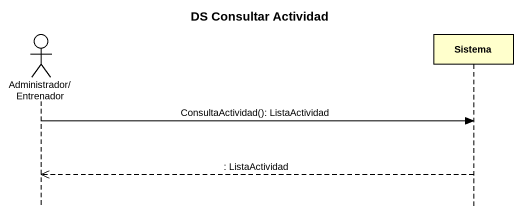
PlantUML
@startuml
title DS Consultar Actividad
hide footbox
actor "Administrador/Entrenador" as Administrador_Entrenador
participant Sistema

Administrador_Entrenador -> Sistema : ConsultaActividad(): ListaActividad
Sistema -->> Administrador_Entrenador : : ListaActividad
@enduml
